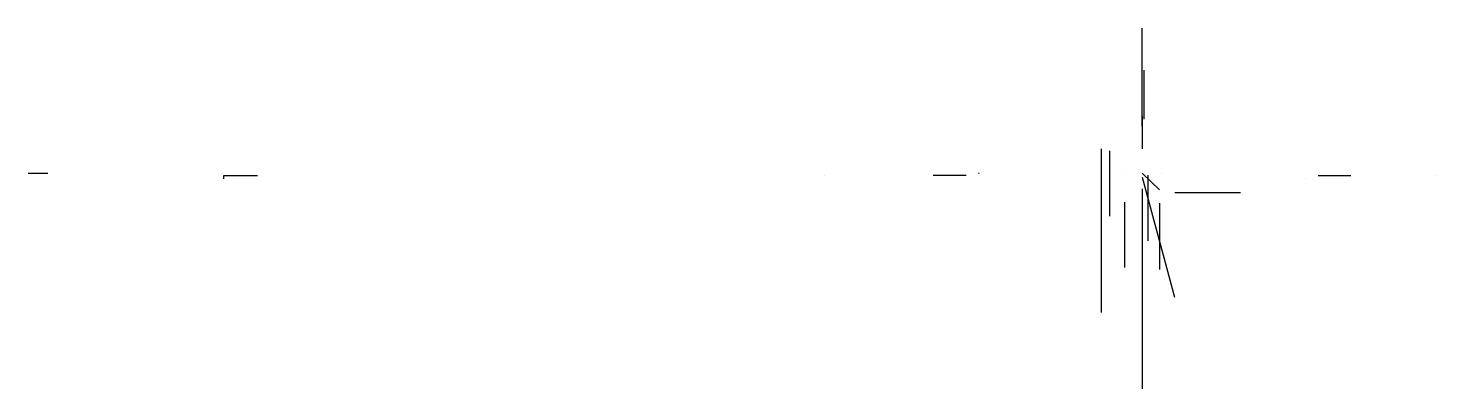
# Model space of a CAD drawing. Header units: millimetres. Extents: x 188 to 4489, y -564 to 538.
import ezdxf

# ---------------------------------------------------------------- set-up
doc = ezdxf.new("R2010")
doc.units = ezdxf.units.MM
for name, color, linetype in [('Guides', 252, 'Continuous'), ('Head_Chest', 3, 'Continuous'), ('PVC_Frame', 5, 'Continuous'), ('Servo_Arm', 1, 'Continuous')]:
    doc.layers.add(name, color=color, linetype=linetype)

msp = doc.modelspace()

# ---------------------------------------------------------------- linework, layer by layer
at = {"layer": 'Guides'}
for p, q in [((3588.9, 237.7, 1273.4), (3588.9, 537.7, 1273.4)), ((3588.9, 356.1, 1066.9), (3588.9, 456.1, 1066.9)), ((3594.8, 259.2, 2023.3), (3594.8, 409.2, 2023.3)), ((3588.9, 269, 1066.9), (3588.9, 169, 1066.9)), ((3594.8, 259.2, 1823.3), (3594.8, 259.2, 2023.3)), ((3463.9, 169, 1056.9), (3463.9, -331, 1056.9)), ((3488.9, 163.1, 1645.8), (3488.9, 163.1, 1945.8)), ((3488.9, 163.1, 1945.8), (3488.9, -36.9, 1945.8)), ((2619.2, 87.4, 1450), (2619.2, 87.4, 1250)), ((3051.3, 87.4, 1450), (2951.3, 87.4, 1450)), ((3089, 94.9, 1450), (3091.3, 94.9, 1582.4)), ((3528.9, 94.9, 900), (3528.9, 94.9, 800)), ((3588.9, 94.9, 950), (3641.8, 43.9, 1117.9)), ((3606.7, 88.1, 1745.8), (3606.7, 88.1, 1945.8)), ((3606.7, 88.1, 1945.8), (3606.7, -111.9, 1945.8)), ((3648.9, 94.9, 900), (3648.9, 94.9, 800)), ((4126.5, 87.4, 1450), (4226.5, 87.4, 1450)), ((4488.6, 87.4, 1450), (4488.6, 87.4, 1250)), ((3588.9, 82.4, 1550), (3687.2, -284.4, 1550)), ((3588.9, 46.8, 1785.8), (3588.9, -564.4, 1785.8)), ((4086.5, 77.4, 1430), (4086.5, 77.4, 1580)), ((3534.7, 6, 1683.8), (3534.7, -194, 1683.8)), ((3534.7, 6, 1605.6), (3534.7, -194, 1605.6)), ((3641.6, 3, 1605.6), (3641.6, -197, 1605.6)), ((3688.9, 35.6, 1790.8), (3888.9, 35.6, 1790.8)), ((3641.6, 0, 1683.8), (3641.6, -200, 1683.8))]:
    msp.add_line(p, q, dxfattribs=at)
at = {"layer": 'Head_Chest'}
msp.add_line((247.7, 94.9, 950), (247.7, 94.9, 1250), dxfattribs=at)
at = {"layer": 'PVC_Frame'}
for p, q in [((187.7, 94.9), (247.7, 94.9)), ((247.7, 94.9), (247.7, 94.9, 900)), ((247.7, 94.9), (247.7, 94.9, 1450))]:
    msp.add_line(p, q, dxfattribs=at)
at = {"layer": 'Servo_Arm'}
for p, q in [((785.3, 77.4, 1450), (785.3, 87.4, 1450)), ((785.3, 87.4, 1450), (888.3, 87.4, 1450)), ((785.3, 77.4, 1430), (785.3, 77.4, 1450))]:
    msp.add_line(p, q, dxfattribs=at)

doc.saveas('drawing.dxf')
